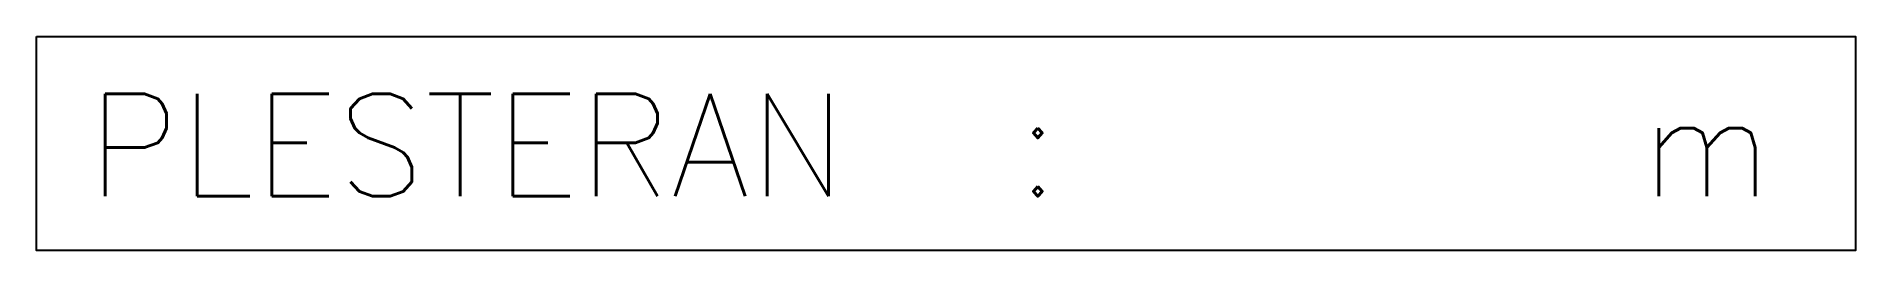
# Model space of a CAD drawing. Header units: metres. Extents: x 1.06 to 5.87, y 48.22 to 48.78.
import ezdxf

# ---------------------------------------------------------------- set-up
doc = ezdxf.new("R2010")
doc.units = ezdxf.units.M
doc.header["$MEASUREMENT"] = 0
doc.styles.get("Standard").update_dxf_attribs({"font": 'Simplex.shx'})

msp = doc.modelspace()

# ---------------------------------------------------------------- linework, layer by layer
at = {"color": 4, "linetype": 'Continuous'}
msp.add_lwpolyline([(1.0647, 48.7807), (5.8656, 48.7807), (5.8656, 48.2156), (1.0647, 48.2156)], close=True, dxfattribs=at)

# ---------------------------------------------------------------- texts
for s, p in [('PLESTERAN', (1.1996, 48.3588)), (':', (3.6496, 48.3588)), ('m', (5.2996, 48.3588))]:
    msp.add_text(s, height=0.27, dxfattribs=at).set_placement(p)

doc.saveas('drawing.dxf')
